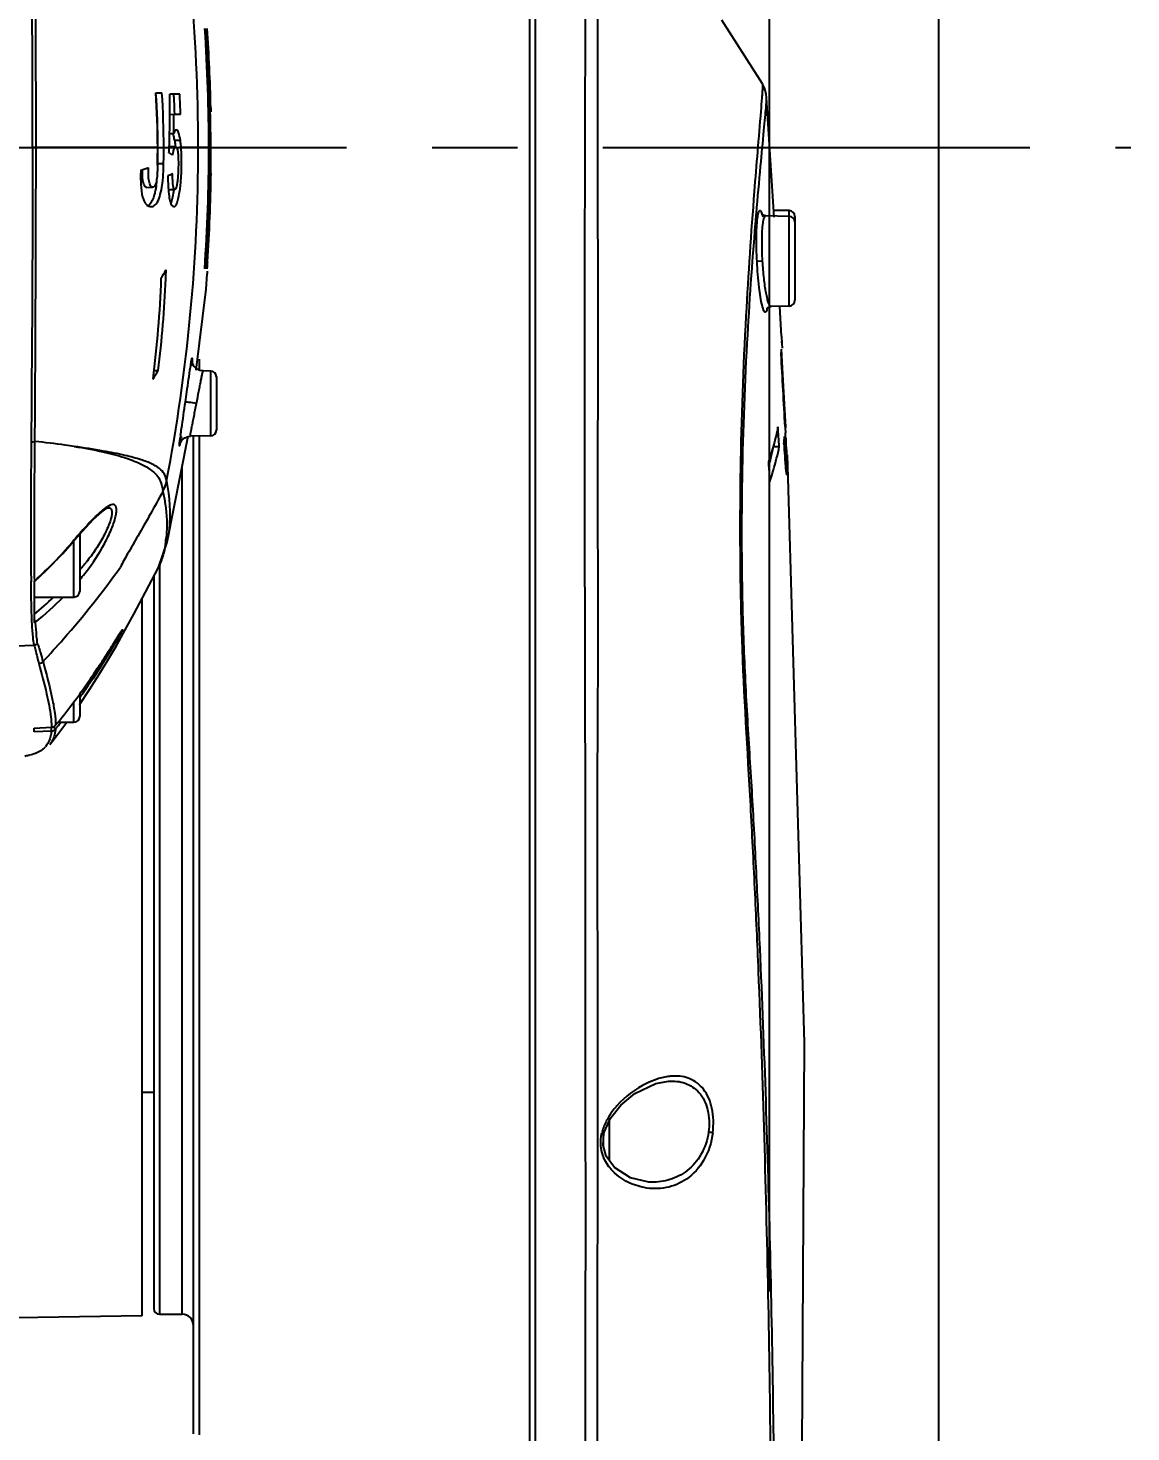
# Model space of a CAD drawing. Header units: millimetres. Extents: x 5828 to 6704, y 123 to 421.
# Drawn here: x 6466.3 to 6471.14, y 273.13 to 279.3 of the extents above; entities that cross this region are included whole.
import ezdxf

# ---------------------------------------------------------------- set-up
doc = ezdxf.new("R2010")
doc.units = ezdxf.units.MM
doc.linetypes.add('CENTER', pattern=[0.6, 0.375, -0.075, 0.075, -0.075])
for name, color, linetype in [('中心线', 7, 'Continuous'), ('外形图', 7, 'Continuous'), ('尺寸标注', 7, 'Continuous')]:
    doc.layers.add(name, color=color, linetype=linetype)
doc.styles.add('微软雅黑', font='msyh.ttc', dxfattribs={"height": 1.5})
doc.dimstyles.new('尺寸标注_1_20比例', dxfattribs={"dimtxt": 1.5, "dimasz": 1.25, "dimexe": 0.5, "dimexo": 0.4, "dimgap": 0.5, "dimtad": 1, "dimdec": 1, "dimlfac": 20, "dimdsep": 46, "dimtxsty": '微软雅黑', "dimcen": 0.09, "dimadec": 0, "dimazin": 0, "dimtp": 0.01, "dimtm": 0.01, "dimtfac": 1, "dimtdec": 1, "dimtofl": 0, "dimtmove": 0, "dimatfit": 3, "dimfxl": 1, "dimtolj": 1, "dimarcsym": 0})

# ---------------------------------------------------------------- blocks, each defined once
blk = doc.blocks.new('*D1111')
at = {"layer": 'Defpoints', "color": 0}
for p in [(6469.5568, 284.2232), (6469.5568, 273.3504), (6458.0079, 273.142)]:
    blk.add_point(p, dxfattribs=at)
at = {"layer": '尺寸标注', "color": 0, "lineweight": -2}
for p, q in [((6458.0079, 273.542), (6458.0079, 284.7232)), ((6469.5568, 273.7504), (6469.5568, 284.7232)), ((6459.2579, 284.2232), (6468.3068, 284.2232))]:
    blk.add_line(p, q, dxfattribs=at)
at = {"layer": '尺寸标注', "color": 0}
for points in [[(6459.2579, 284.4315), (6459.2579, 284.0149), (6458.0079, 284.2232)], [(6468.3068, 284.0149), (6468.3068, 284.4315), (6469.5568, 284.2232)]]:
    blk.add_solid(points, dxfattribs=at)
at = {"layer": '尺寸标注', "color": 0, "insert": (6463.7824, 285.4984), "char_height": 1.5, "attachment_point": 5, "style": '微软雅黑'}
blk.add_mtext('\\A1;\\A1;230', dxfattribs=at)
blk = doc.blocks.new('*D1112')
at = {"layer": 'Defpoints', "color": 0}
for p in [(6470.3007, 287.7393), (6457.2558, 253.3357), (6470.3007, 253.3351)]:
    blk.add_point(p, dxfattribs=at)
at = {"layer": '尺寸标注', "color": 0, "lineweight": -2}
for p, q in [((6457.2558, 253.7357), (6457.2558, 288.2393)), ((6470.3007, 253.7351), (6470.3007, 288.2393)), ((6458.5058, 287.7393), (6469.0507, 287.7393))]:
    blk.add_line(p, q, dxfattribs=at)
at = {"layer": '尺寸标注', "color": 0}
for points in [[(6458.5058, 287.9476), (6458.5058, 287.5309), (6457.2558, 287.7393)], [(6469.0507, 287.5309), (6469.0507, 287.9476), (6470.3007, 287.7393)]]:
    blk.add_solid(points, dxfattribs=at)
at = {"layer": '尺寸标注', "color": 0, "insert": (6463.8528, 289.0144), "char_height": 1.5, "attachment_point": 5, "style": '微软雅黑'}
blk.add_mtext('\\A1;\\A1;260', dxfattribs=at)

msp = doc.modelspace()

# ---------------------------------------------------------------- linework, layer by layer
at = {"layer": '中心线', "linetype": 'CENTER', "ltscale": 5}
msp.add_line((6456.8255, 278.7753), (6471.1438, 278.7753), dxfattribs=at)
at = {"layer": '外形图', "color": 7, "linetype": 'Continuous'}
for p, q in [((6468.5032, 279.8882), (6468.5032, 264.477)), ((6468.5297, 274.5504), (6468.5294, 279.7079)), ((6468.5294, 278.6296), (6468.5294, 279.4503)), ((6469.5263, 279.0541), (6469.3474, 279.3338)), ((6467.0847, 279.2515), (6467.0868, 279.2515)), ((6469.5263, 279.0542), (6469.5263, 279.0541)), ((6466.8621, 279.015), (6466.8893, 279.015)), ((6466.9674, 279.0083), (6466.9236, 279.0083)), ((6469.5774, 278.4681), (6469.5443, 278.9924)), ((6467.1017, 278.9311), (6467.1016, 278.9341)), ((6467.1017, 278.9311), (6467.1016, 278.9341)), ((6467.1037, 278.9495), (6467.1041, 278.9311)), ((6467.1037, 278.9495), (6467.1039, 278.9311)), ((6466.9244, 278.9204), (6466.942, 278.9201)), ((6466.9712, 278.9201), (6466.942, 278.9201)), ((6466.9233, 278.836), (6466.9414, 278.8366)), ((6466.945, 278.8062), (6466.9703, 278.8065)), ((6466.8708, 278.7753), (6466.3217, 278.7753)), ((6466.8717, 278.7753), (6466.9214, 278.7753)), ((6466.95, 278.7772), (6466.9246, 278.7777)), ((6466.9377, 278.7755), (6466.9467, 278.7753)), ((6467.0954, 278.7753), (6466.9737, 278.7753)), ((6466.8709, 278.7038), (6466.8968, 278.7038)), ((6466.8223, 278.5993), (6466.8487, 278.5998)), ((6466.9207, 278.5901), (6466.9463, 278.5906)), ((6469.6437, 278.4972), (6469.5755, 278.4984)), ((6469.6437, 278.0784), (6469.6437, 278.4972)), ((6469.4991, 278.4792), (6469.4996, 278.4851)), ((6469.6437, 278.4722), (6469.5397, 278.4741)), ((6469.6682, 278.4722), (6469.6682, 278.1034)), ((6469.5266, 278.2753), (6469.5022, 278.274)), ((6467.0885, 278.231), (6467.0879, 278.2196)), ((6469.6437, 278.0784), (6469.5631, 278.077)), ((6469.6104, 277.9454), (6469.6022, 278.0757)), ((6469.6104, 277.9456), (6469.6116, 277.9135)), ((6469.6104, 277.9456), (6469.6104, 277.9454)), ((6469.6104, 277.9454), (6469.6116, 277.9135)), ((6469.616, 277.7783), (6469.6099, 277.8887)), ((6469.6121, 277.9072), (6469.6113, 277.9241)), ((6469.6116, 277.9135), (6469.6124, 277.8937)), ((6467.055, 277.7935), (6467.055, 277.8445)), ((6466.8536, 277.795), (6466.8736, 277.7949)), ((6467.1037, 277.7929), (6467.0705, 277.7935)), ((6467.1037, 277.5077), (6467.1037, 277.7929)), ((6467.1283, 277.7679), (6467.1283, 277.5327)), ((6469.628, 277.5492), (6469.6269, 277.5711)), ((6467.1037, 277.5077), (6467.0145, 277.5062)), ((6467.0283, 273.1253), (6467.0283, 277.5086)), ((6467.0549, 276.4675), (6467.0549, 277.5085)), ((6469.6244, 277.4845), (6469.6232, 277.5051)), ((6469.6254, 277.549), (6469.6257, 277.5429)), ((6469.6257, 277.5429), (6469.6268, 277.5215)), ((6469.6283, 277.5433), (6469.628, 277.5492)), ((6466.9131, 277.0417), (6467.003, 277.5)), ((6467.003, 277.5), (6467.0036, 277.5047)), ((6469.5748, 277.4612), (6469.5999, 277.4609)), ((6469.6232, 277.4286), (6469.629, 277.4287)), ((6469.7108, 274.8424), (6469.6362, 277.4255)), ((6466.9783, 273.6503), (6466.9783, 277.3739)), ((6466.6512, 277.1917), (6466.6533, 277.1923)), ((6466.6533, 277.1923), (6466.6533, 277.1923)), ((6466.4957, 277.0388), (6466.54, 277.0898)), ((6466.5283, 277.0764), (6466.5283, 276.8253)), ((6466.4958, 277.0413), (6466.4957, 277.0388)), ((6466.5033, 276.8003), (6466.5033, 277.0476)), ((6466.8737, 276.9296), (6466.913, 277.0416)), ((6466.913, 277.0416), (6466.913, 277.0416)), ((6466.8533, 276.8901), (6466.8533, 273.6753)), ((6466.8783, 276.9428), (6466.8783, 273.6503)), ((6466.315, 276.8648), (6466.315, 276.8699)), ((6466.3283, 276.87), (6466.3283, 276.6863)), ((6466.3283, 276.8673), (6466.3306, 276.8691)), ((6466.5284, 276.8771), (6466.5311, 276.8802)), ((6466.3158, 276.7995), (6466.3157, 276.8069)), ((6466.3283, 276.8003), (6466.5033, 276.8003)), ((6466.8033, 273.6442), (6466.8033, 276.7943)), ((6466.3348, 276.6863), (6466.3346, 276.6901)), ((6466.6908, 276.5891), (6466.7283, 276.6556)), ((6466.2043, 276.5839), (6466.3287, 276.5893)), ((6466.6554, 276.5617), (6466.6721, 276.5879)), ((6466.7021, 276.6356), (6466.7032, 276.6374)), ((6467.055, 273.121), (6467.0549, 276.4681)), ((6468.5297, 274.5503), (6468.5295, 276.4798)), ((6466.5545, 276.4109), (6466.5545, 276.4109)), ((6466.5597, 276.4031), (6466.5654, 276.4111)), ((6466.5598, 276.403), (6466.5654, 276.4111)), ((6466.5033, 276.2503), (6466.5033, 276.3404)), ((6466.5283, 276.3745), (6466.5283, 276.2753)), ((6466.5285, 276.3292), (6466.5719, 276.3942)), ((6466.5283, 276.3288), (6466.5285, 276.3292)), ((6466.3283, 276.2248), (6466.4046, 276.2284)), ((6466.3283, 276.2079), (6466.3283, 276.2248)), ((6466.4039, 276.2112), (6466.3283, 276.2079)), ((6466.4328, 276.1976), (6466.4723, 276.2503)), ((6466.433, 276.2503), (6466.5033, 276.2503)), ((6466.3974, 276.1531), (6466.4328, 276.1976)), ((6466.3999, 276.1563), (6466.3974, 276.1531)), ((6466.8033, 274.6253), (6466.8533, 274.6253)), ((6468.8028, 274.2753), (6468.8029, 274.6253)), ((6468.803, 274.2753), (6468.8035, 274.6254)), ((6468.5296, 269.6753), (6468.5297, 274.5503)), ((6468.7497, 274.3753), (6468.7496, 274.5254)), ((6468.7497, 274.4504), (6468.7496, 274.5153)), ((6468.8323, 274.4526), (6468.8591, 274.5119)), ((6468.8532, 274.4989), (6468.8532, 274.3269)), ((6468.8268, 274.3924), (6468.8303, 274.4447)), ((6468.8282, 274.3833), (6468.8282, 274.4447)), ((6468.8303, 274.4447), (6468.8323, 274.4526)), ((6468.8398, 274.3454), (6468.8268, 274.3924)), ((6468.8764, 274.2948), (6468.8398, 274.3454)), ((6469.0272, 274.2307), (6469.0267, 274.2307)), ((6469.0382, 274.2303), (6469.0272, 274.2307)), ((6466.8033, 273.6442), (6465.453, 273.6206)), ((6466.8783, 273.6503), (6466.9783, 273.6503))]:
    msp.add_line(p, q, dxfattribs=at)
for points in [[(6469.5443, 278.9924), (6469.5419, 279.0107), (6469.5345, 279.0366), (6469.5264, 279.0542)], [(6469.5397, 278.4741), (6469.5291, 278.4769), (6469.5239, 278.4812)], [(6467.0394, 277.7973), (6467.083, 278.1526), (6467.0878, 278.2196)], [(6469.5457, 278.0685), (6469.5451, 278.0668), (6469.5496, 278.0721), (6469.5631, 278.077)], [(6467.0705, 277.7934), (6467.0558, 277.7959), (6467.0419, 277.8031), (6467.0315, 277.8133), (6467.0252, 277.8245), (6467.0223, 277.8347), (6467.0217, 277.8404), (6467.0217, 277.8411)], [(6466.9684, 277.473), (6466.9683, 277.4725), (6466.9689, 277.4743), (6466.9718, 277.4805), (6466.9787, 277.4902), (6466.9897, 277.4991), (6467.004, 277.5049), (6467.0145, 277.5062)], [(6466.54, 277.0898), (6466.5895, 277.1424), (6466.6256, 277.1752), (6466.6481, 277.1903), (6466.6512, 277.1917)], [(6466.3306, 276.8691), (6466.3829, 276.9179), (6466.4528, 276.99), (6466.4957, 277.0388)], [(6466.7283, 276.6556), (6466.766, 276.7244), (6466.8048, 276.7971), (6466.8453, 276.8747), (6466.8738, 276.9298)], [(6466.6721, 276.5879), (6466.7051, 276.6404), (6466.7077, 276.6445), (6466.7099, 276.6479), (6466.7116, 276.6504), (6466.7128, 276.6522), (6466.7135, 276.6533)], [(6466.5719, 276.3942), (6466.6131, 276.4589), (6466.6526, 276.5237), (6466.6908, 276.5891)], [(6466.5545, 276.4109), (6466.5712, 276.4348), (6466.5906, 276.4632), (6466.6072, 276.4878), (6466.6212, 276.509), (6466.6337, 276.528), (6466.6554, 276.5617)], [(6469.4742, 265.8348), (6469.6822, 270.011), (6469.7108, 274.8424)], [(6468.8591, 274.5119), (6468.9046, 274.5686), (6468.9663, 274.6193), (6469.0573, 274.6638), (6469.1135, 274.6744)], [(6469.0267, 274.2307), (6468.946, 274.2494), (6468.8764, 274.2948)]]:
    msp.add_lwpolyline(points, dxfattribs=at)
for centre, radius, start, end in [((6459.2219, 278.7736), 7.827, 0.0121, 10.80432), ((6459.2813, 278.7753), 7.8141, 356.08557, 3.82727), ((6459.2835, 278.7753), 7.8142, 356.08576, 3.82727), ((6459.2913, 278.7753), 7.8133, 1.27791, 3.83329), ((6459.2924, 278.7753), 7.8133, 1.27792, 3.83331), ((6465.0023, 279.1109), 2.0893, 3.85872, 4.04869), ((6459.4879, 278.7379), 7.6163, 1.47622, 3.86624), ((6463.5268, 278.7743), 3.344, 0.01679, 4.12729), ((6463.4399, 278.772), 3.4318, 0.05497, 4.05265), ((6463.3533, 278.7743), 3.5442, 0.01602, 3.89392), ((6463.1293, 278.9263), 3.7951, 358.63759, 1.23848), ((6462.4823, 278.765), 4.4662, 2.74316, 3.11696), ((6462.5078, 278.772), 4.4659, 1.90055, 3.03306), ((6462.5618, 278.7689), 4.3866, 1.98131, 2.74219), ((6459.4899, 278.738), 7.6143, 0.28062, 1.45293), ((6463.0162, 278.9059), 3.9259, 358.9888, 0.20756), ((6463.346, 278.922), 3.5784, 357.65073, 358.62354), ((6466.6002, 278.7521), 0.3741, 6.88799, 8.35555), ((6245.9318, 279.0116), 220.4051, 359.602798, 359.938568), ((6463.5848, 278.7754), 3.286, 358.64019, 359.99817), ((6463.5904, 278.7754), 3.2813, 359.1664, 359.99774), ((6463.4185, 278.7754), 3.479, 358.82089, 359.99854), ((6459.2219, 278.7769), 7.827, 349.19803, 359.98791), ((6463.405, 278.9197), 3.5194, 357.27517, 357.64807), ((6466.7158, 278.4426), 0.3713, 53.58167, 56.56316), ((6466.3698, 278.7293), 0.5805, 4.74337, 4.99389), ((6466.999, 275.286), 3.4894, 90.41452, 90.55438), ((6466.5017, 278.7401), 0.4733, 5.62356, 6.89783), ((6466.4058, 278.7306), 0.5696, 4.49656, 5.63068), ((6459.2869, 278.7754), 7.8145, 356.08015, 359.99953), ((6466.5336, 279.5874), 0.9492, 286.07068, 288.26301), ((6463.986, 278.7661), 2.8856, 358.63493, 358.76258), ((6463.5363, 278.7761), 3.3355, 358.75843, 359.16849), ((6460.0268, 278.7309), 7.0773, 359.44709, 0.05526), ((6466.3817, 278.679), 0.4879, 351.68431, 355.01732), ((6459.4922, 278.7299), 7.6103, 356.55909, 359.49372), ((6459.292, 278.7753), 7.8137, 356.31438, 359.17328), ((6466.3095, 278.6778), 0.665, 352.08376, 354.06015), ((6469.6432, 278.4722), 0.025, 0, 89), ((6469.6432, 278.4472), 0.025, 0, 89), ((6466.1608, 278.6519), 0.8546, 327.97406, 330.93533), ((6462.519, 278.3784), 4.391, 357.64122, 358.15106), ((6469.6432, 278.1034), 0.025, 271, 0), ((6469.0958, 277.9216), 0.5152, 353.96769, 356.33246), ((6412.2062, 274.5873), 57.4955, 2.952716, 3.270586), ((6466.1149, 278.2509), 0.8852, 326.07082, 328.98915), ((6467.1033, 277.7679), 0.025, 0, 89), ((6411.7872, 274.6356), 57.9142, 2.905378, 3.110701), ((6470.2503, 277.0497), 3.3112, 171.99621, 172.18541), ((6467.1033, 277.5327), 0.025, 271, 0), ((6468.3686, 277.5981), 1.2581, 354.34222, 355.75959), ((6462.8603, 277.1742), 6.7755, 2.77144, 2.93824), ((6542.6022, 276.9661), 76.2887, 179.614365, 179.86387), ((6468.4189, 277.6961), 1.1796, 345.97516, 348.5131), ((6468.4419, 277.6955), 1.1816, 346.00859, 348.54727), ((6474.686, 277.7418), 5.0725, 183.02485, 183.63291), ((6468.3907, 277.7031), 1.2086, 344.20889, 345.97698), ((6468.3873, 277.7096), 1.2379, 341.06435, 345.98504), ((6466.7624, 277.3387), 0.1505, 330.62428, 349.02117), ((6466.7625, 277.3381), 0.1505, 330.60421, 349.01673), ((6487.8243, 277.1054), 21.5107, 179.88823, 180.63342), ((6468.0119, 275.7723), 1.9771, 137.6881, 138.9754), ((6465.1913, 278.1457), 1.7092, 311.80957, 319.74886), ((6468.084, 275.7091), 2.0729, 139.88805, 140.00958), ((6468.0808, 275.7118), 2.0688, 138.96478, 139.88888), ((6466.4277, 277.106), 0.4828, 351.2829, 355.27332), ((6465.975, 277.4249), 0.7491, 319.684, 320.92437), ((6465.9836, 277.4176), 0.7378, 317.60199, 319.68645), ((6466.0132, 277.3348), 0.6891, 319.11938, 321.92581), ((6466.0777, 277.2797), 0.6043, 318.62501, 319.06884), ((6465.2389, 278.0356), 1.7051, 309.70814, 313.55889), ((6465.2895, 277.9702), 1.6525, 309.22903, 314.92344), ((6466.5033, 276.8253), 0.025, 270, 0), ((6463.0284, 278.8765), 4.3028, 326.23411, 327.25315), ((6463.3553, 278.6586), 3.9099, 324.9093, 326.22691), ((6464.1698, 278.0854), 2.9139, 324.04214, 324.92401), ((6464.2241, 278.0208), 2.8413, 324.57939, 325.29183), ((6464.1719, 278.0838), 2.9113, 320.63832, 324.0429), ((6464.2239, 278.0209), 2.8415, 324.19749, 324.5794), ((6466.5033, 276.2753), 0.025, 270, 0), ((6466.0357, 276.2184), 0.3687, 0.92081, 1.51572), ((6466.0906, 275.8508), 0.4968, 49.46778, 49.69905), ((6466.4026, 276.2363), 0.0251, 304.56365, 320.59666), ((6464.2256, 278.0197), 2.8394, 320.67658, 320.95625), ((6464.2253, 278.0198), 2.8397, 320.95625, 321.44937), ((6466.3123, 276.1982), 0.0861, 310.10685, 319.5065), ((6469.0418, 274.3925), 0.2276, 162.34947, 166.22874), ((6469.0327, 272.416), 2.0505, 82.27577, 82.80525), ((6469.013, 274.42), 0.2017, 217.03521, 219.05676), ((6469.0201, 274.4259), 0.211, 219.07198, 222.93528), ((6466.8783, 273.6753), 0.025, 180, 270), ((6466.9783, 273.6003), 0.05, 0, 90)]:
    msp.add_arc(centre, radius, start, end, dxfattribs=at)
for points, knots in [([(6466.3217, 278.7753), (6466.3218, 278.8903), (6466.3209, 279.3222), (6466.3173, 279.7541), (6466.3152, 280.071)], [0, 0, 0, 0, 0.266267, 1, 1, 1, 1]), ([(6466.3368, 278.7753), (6466.3368, 278.89), (6466.3364, 279.3205), (6466.3336, 279.7511), (6466.3316, 280.0669)], [0, 0, 0, 0, 0.266327, 1, 1, 1, 1]), ([(6468.7496, 274.5254), (6468.7492, 274.7513), (6468.7484, 275.2031), (6468.7493, 276.1118), (6468.7458, 277.0163), (6468.7466, 277.8981), (6468.7467, 278.497), (6468.7479, 279.0107), (6468.7494, 279.3214), (6468.7497, 279.4581)], [0, 0, 0, 0, 0.137437, 0.274738, 0.552656, 0.687583, 0.811031, 0.91688, 1, 1, 1, 1]), ([(6468.8035, 274.6254), (6468.8038, 274.8419), (6468.8031, 275.2747), (6468.8003, 275.8158), (6468.8036, 276.2501), (6468.805, 276.6881), (6468.803, 277.2305), (6468.8048, 277.8594), (6468.8036, 278.5753), (6468.8037, 279.0783), (6468.8036, 279.3851)], [0, 0, 0, 0, 0.136465, 0.272783, 0.341073, 0.410175, 0.548828, 0.682972, 0.806578, 1, 1, 1, 1]), ([(6467.0832, 279.2961), (6467.0835, 279.2961), (6467.0832, 279.2943), (6467.0838, 279.2926), (6467.0839, 279.2887), (6467.0844, 279.2842), (6467.0848, 279.2788), (6467.0855, 279.2701), (6467.086, 279.2632), (6467.0863, 279.2584)], [0, 0, 0, 0, 0.024266, 0.089206, 0.186168, 0.308807, 0.452957, 0.616199, 1, 1, 1, 1]), ([(6469.5263, 279.0541), (6469.5269, 279.0529), (6469.5265, 279.0484), (6469.5267, 279.0396), (6469.5257, 279.0253), (6469.525, 279.0142), (6469.5245, 279.0077)], [0, 0, 0, 0, 0.083187, 0.277487, 0.583297, 1, 1, 1, 1]), ([(6469.4996, 278.4851), (6469.5055, 278.5544), (6469.5163, 278.6759), (6469.5297, 278.8164), (6469.5376, 278.9021), (6469.5416, 278.9451), (6469.5435, 278.9736), (6469.5447, 278.9878), (6469.5443, 278.9924)], [0, 0, 0, 0, 0.409755, 0.718308, 0.831561, 0.916497, 0.972738, 1, 1, 1, 1]), ([(6469.5245, 279.0077), (6469.5241, 279.0026), (6469.5223, 278.978), (6469.5203, 278.9534), (6469.5187, 278.9339)], [0, 0, 0, 0, 0.206681, 1, 1, 1, 1]), ([(6467.1014, 278.7753), (6467.1014, 278.7883), (6467.1008, 278.8207), (6467.1014, 278.8726), (6467.1002, 278.9115), (6467.0998, 278.931)], [0, 0, 0, 0, 0.250001, 0.625005, 1, 1, 1, 1]), ([(6469.5187, 278.9339), (6469.509, 278.8163), (6469.4836, 278.5172), (6469.4481, 277.9916), (6469.428, 277.4605), (6469.4264, 276.9867), (6469.435, 276.4957), (6469.4675, 276.007), (6469.4915, 275.521), (6469.5135, 275.0352), (6469.5345, 274.4259), (6469.5523, 273.6927), (6469.5627, 272.9569), (6469.5668, 271.9719), (6469.5592, 270.7365), (6469.5236, 269.2509), (6469.4825, 268.2593), (6469.4559, 267.7632)], [0, 0, 0, 0, 0.031665, 0.080547, 0.141381, 0.174272, 0.207688, 0.273157, 0.305696, 0.338287, 0.403681, 0.469299, 0.535135, 0.60117, 0.733669, 0.866674, 1, 1, 1, 1]), ([(6466.945, 278.8062), (6466.9446, 278.8089), (6466.9431, 278.8183), (6466.9411, 278.8276), (6466.9391, 278.8341)], [0, 0, 0, 0, 0.285962, 1, 1, 1, 1]), ([(6466.9527, 278.8523), (6466.9503, 278.8522), (6466.945, 278.8465), (6466.9429, 278.8406), (6466.9414, 278.8366)], [0, 0, 0, 0, 0.354517, 1, 1, 1, 1]), ([(6466.945, 278.8062), (6466.9453, 278.8041), (6466.9465, 278.7954), (6466.9474, 278.7866), (6466.948, 278.7798)], [0, 0, 0, 0, 0.234266, 1, 1, 1, 1]), ([(6466.9703, 278.8065), (6466.9686, 278.8179), (6466.9656, 278.8329), (6466.9593, 278.8483), (6466.9546, 278.8523), (6466.9527, 278.8523)], [0, 0, 0, 0, 0.682874, 0.883645, 1, 1, 1, 1]), ([(6466.3217, 278.7753), (6466.3217, 278.6603), (6466.321, 278.2284), (6466.3174, 277.7965), (6466.3152, 277.4795)], [0, 0, 0, 0, 0.266255, 1, 1, 1, 1]), ([(6466.9214, 278.7758), (6466.9217, 278.7761), (6466.9225, 278.777), (6466.9238, 278.7777), (6466.9246, 278.7777)], [0, 0, 0, 0, 0.303061, 1, 1, 1, 1]), ([(6466.9362, 278.7414), (6466.9365, 278.7428), (6466.9376, 278.7482), (6466.9387, 278.7536), (6466.9397, 278.7576)], [0, 0, 0, 0, 0.266321, 1, 1, 1, 1]), ([(6466.9397, 278.7576), (6466.94, 278.7586), (6466.941, 278.7624), (6466.9422, 278.7662), (6466.9432, 278.7689)], [0, 0, 0, 0, 0.27831, 1, 1, 1, 1]), ([(6466.9432, 278.7689), (6466.9435, 278.7696), (6466.9445, 278.7718), (6466.9456, 278.774), (6466.9467, 278.7753)], [0, 0, 0, 0, 0.298452, 1, 1, 1, 1]), ([(6466.96, 278.7449), (6466.9614, 278.7295), (6466.9619, 278.6978), (6466.9606, 278.6585), (6466.9581, 278.6285), (6466.9551, 278.6095), (6466.9523, 278.5978), (6466.9483, 278.5906), (6466.9462, 278.5906)], [0, 0, 0, 0, 0.296058, 0.603683, 0.74978, 0.874516, 0.960442, 1, 1, 1, 1]), ([(6466.9467, 278.7753), (6466.947, 278.7756), (6466.9478, 278.7765), (6466.9491, 278.7773), (6466.95, 278.7772)], [0, 0, 0, 0, 0.30523, 1, 1, 1, 1]), ([(6466.95, 278.7772), (6466.9509, 278.7772), (6466.952, 278.7765), (6466.9528, 278.7756), (6466.9531, 278.7753)], [0, 0, 0, 0, 0.692868, 1, 1, 1, 1]), ([(6466.9531, 278.7753), (6466.9535, 278.7747), (6466.9554, 278.7713), (6466.9564, 278.7674), (6466.9571, 278.7643)], [0, 0, 0, 0, 0.17938, 1, 1, 1, 1]), ([(6466.9571, 278.7643), (6466.9574, 278.7629), (6466.9587, 278.7565), (6466.9595, 278.75), (6466.96, 278.7449)], [0, 0, 0, 0, 0.21676, 1, 1, 1, 1]), ([(6466.9709, 278.609), (6466.9738, 278.6367), (6466.9768, 278.6922), (6466.9759, 278.7478), (6466.9737, 278.7753)], [0, 0, 0, 0, 0.502318, 1, 1, 1, 1]), ([(6466.8487, 278.5998), (6466.8449, 278.5997), (6466.8395, 278.6062), (6466.8356, 278.6156), (6466.8312, 278.6317), (6466.8302, 278.6556), (6466.8309, 278.6756), (6466.8311, 278.686)], [0, 0, 0, 0, 0.123218, 0.221501, 0.346234, 0.661405, 1, 1, 1, 1]), ([(6466.8699, 278.6974), (6466.8694, 278.6755), (6466.869, 278.6444), (6466.8623, 278.6119), (6466.853, 278.5998), (6466.8487, 278.5998)], [0, 0, 0, 0, 0.635485, 0.876158, 1, 1, 1, 1]), ([(6466.8908, 278.6102), (6466.8919, 278.6177), (6466.8954, 278.6488), (6466.8963, 278.6801), (6466.8968, 278.7038)], [0, 0, 0, 0, 0.243939, 1, 1, 1, 1]), ([(6466.7964, 278.6753), (6466.7956, 278.6541), (6466.7957, 278.6143), (6466.8004, 278.5672), (6466.8109, 278.538), (6466.8197, 278.524), (6466.8301, 278.5164), (6466.8375, 278.515), (6466.8409, 278.515)], [0, 0, 0, 0, 0.356631, 0.670977, 0.788703, 0.877184, 0.943405, 1, 1, 1, 1]), ([(6466.805, 278.6344), (6466.8047, 278.6363), (6466.804, 278.6442), (6466.8039, 278.6523), (6466.8039, 278.6584)], [0, 0, 0, 0, 0.238844, 1, 1, 1, 1]), ([(6466.8223, 278.5994), (6466.8176, 278.5994), (6466.8113, 278.6082), (6466.8073, 278.6204), (6466.8055, 278.6294), (6466.805, 278.6344)], [0, 0, 0, 0, 0.341808, 0.631895, 1, 1, 1, 1]), ([(6466.9358, 278.6595), (6466.9343, 278.6587), (6466.9276, 278.6553), (6466.9209, 278.6521), (6466.9158, 278.6498)], [0, 0, 0, 0, 0.240488, 1, 1, 1, 1]), ([(6466.9158, 278.6498), (6466.9158, 278.6453), (6466.9158, 278.628), (6466.9164, 278.6107), (6466.9172, 278.5979)], [0, 0, 0, 0, 0.257663, 1, 1, 1, 1]), ([(6466.9388, 278.608), (6466.9382, 278.6116), (6466.9361, 278.6287), (6466.9358, 278.646), (6466.9358, 278.6595)], [0, 0, 0, 0, 0.212489, 1, 1, 1, 1]), ([(6466.8409, 278.515), (6466.8461, 278.5149), (6466.859, 278.5188), (6466.8734, 278.539), (6466.884, 278.5704), (6466.8888, 278.5958), (6466.8908, 278.6102)], [0, 0, 0, 0, 0.136667, 0.326969, 0.620349, 1, 1, 1, 1]), ([(6466.8602, 278.5842), (6466.8594, 278.5808), (6466.8565, 278.5682), (6466.8528, 278.5557), (6466.8491, 278.5471)], [0, 0, 0, 0, 0.274748, 1, 1, 1, 1]), ([(6466.8645, 278.6084), (6466.8636, 278.6023), (6466.8622, 278.5942), (6466.8606, 278.5862), (6466.8602, 278.5842)], [0, 0, 0, 0, 0.757673, 1, 1, 1, 1]), ([(6466.9172, 278.5979), (6466.9179, 278.5858), (6466.9196, 278.5645), (6466.925, 278.538), (6466.9308, 278.5214), (6466.9383, 278.5149), (6466.9414, 278.5149)], [0, 0, 0, 0, 0.407168, 0.711083, 0.897553, 1, 1, 1, 1]), ([(6466.9311, 278.5338), (6466.934, 278.5415), (6466.9386, 278.56), (6466.9416, 278.5787), (6466.9431, 278.5893)], [0, 0, 0, 0, 0.434043, 1, 1, 1, 1]), ([(6466.9462, 278.5906), (6466.9442, 278.5905), (6466.9403, 278.598), (6466.9395, 278.6036), (6466.9388, 278.608)], [0, 0, 0, 0, 0.312337, 1, 1, 1, 1]), ([(6466.9414, 278.5149), (6466.9442, 278.5148), (6466.9514, 278.52), (6466.9576, 278.5345), (6466.9637, 278.5573), (6466.9667, 278.5757), (6466.9682, 278.5862)], [0, 0, 0, 0, 0.106617, 0.294104, 0.597986, 1, 1, 1, 1]), ([(6466.8491, 278.5471), (6466.8477, 278.5435), (6466.8426, 278.5328), (6466.8348, 278.5226), (6466.8277, 278.5187)], [0, 0, 0, 0, 0.319063, 1, 1, 1, 1]), ([(6469.5044, 278.4638), (6469.5055, 278.472), (6469.5072, 278.4829), (6469.5108, 278.4937), (6469.5141, 278.4984), (6469.5189, 278.4962), (6469.5213, 278.4904), (6469.5246, 278.4817), (6469.5263, 278.4745), (6469.5273, 278.4703)], [0, 0, 0, 0, 0.368288, 0.474921, 0.534732, 0.583047, 0.670847, 0.809735, 1, 1, 1, 1]), ([(6469.469, 267.7635), (6469.4952, 268.2209), (6469.5364, 269.1352), (6469.5725, 270.5054), (6469.5849, 271.8714), (6469.579, 273.006), (6469.5619, 273.9101), (6469.5429, 274.5849), (6469.5211, 275.1456), (6469.4995, 275.5928), (6469.4824, 275.9272), (6469.4602, 276.2626), (6469.4429, 276.6012), (6469.4354, 276.9421), (6469.4361, 277.3814), (6469.4541, 277.881), (6469.4813, 278.2666), (6469.4958, 278.441)], [0, 0, 0, 0, 0.128632, 0.256973, 0.384852, 0.512184, 0.575569, 0.638759, 0.701722, 0.73312, 0.764485, 0.795731, 0.827501, 0.859678, 0.891476, 0.950855, 1, 1, 1, 1]), ([(6469.5022, 278.274), (6469.5003, 278.3102), (6469.499, 278.3734), (6469.5011, 278.4369), (6469.5044, 278.4638)], [0, 0, 0, 0, 0.571566, 1, 1, 1, 1]), ([(6469.5266, 278.2753), (6469.5247, 278.3076), (6469.5233, 278.364), (6469.5255, 278.4207), (6469.5289, 278.4446)], [0, 0, 0, 0, 0.572424, 1, 1, 1, 1]), ([(6469.5289, 278.4446), (6469.53, 278.452), (6469.5313, 278.4608), (6469.5365, 278.4741), (6469.5397, 278.4741)], [0, 0, 0, 0, 0.703058, 1, 1, 1, 1]), ([(6467.0888, 278.2731), (6467.0883, 278.2655), (6467.0881, 278.2548), (6467.0867, 278.2442), (6467.087, 278.2412)], [0, 0, 0, 0, 0.718553, 1, 1, 1, 1]), ([(6469.5257, 278.078), (6469.5188, 278.1048), (6469.5096, 278.1703), (6469.5042, 278.2359), (6469.5022, 278.274)], [0, 0, 0, 0, 0.420152, 1, 1, 1, 1]), ([(6469.5631, 278.077), (6469.5611, 278.0769), (6469.5564, 278.0827), (6469.5522, 278.0938), (6469.5468, 278.1122), (6469.5396, 278.1477), (6469.5319, 278.2029), (6469.528, 278.2499), (6469.5266, 278.2753)], [0, 0, 0, 0, 0.030145, 0.090823, 0.184039, 0.307242, 0.625496, 1, 1, 1, 1]), ([(6469.5309, 278.0612), (6469.5305, 278.0624), (6469.5285, 278.0679), (6469.5269, 278.0735), (6469.5257, 278.078)], [0, 0, 0, 0, 0.211484, 1, 1, 1, 1]), ([(6469.5458, 278.0643), (6469.5451, 278.061), (6469.5442, 278.0565), (6469.5396, 278.0494), (6469.5333, 278.0541), (6469.5321, 278.0584), (6469.5309, 278.0612)], [0, 0, 0, 0, 0.349069, 0.527088, 0.683408, 1, 1, 1, 1]), ([(6467.0146, 277.8099), (6467.0153, 277.8142), (6467.0165, 277.822), (6467.0181, 277.8324), (6467.0193, 277.8395), (6467.0202, 277.844), (6467.0207, 277.8463), (6467.0212, 277.848), (6467.0213, 277.8489), (6467.0218, 277.8495), (6467.022, 277.8486), (6467.022, 277.8477), (6467.022, 277.8457), (6467.0219, 277.8433), (6467.0218, 277.8414), (6467.0218, 277.8403)], [0, 0, 0, 0, 0.263805, 0.479367, 0.643391, 0.70526, 0.753468, 0.787881, 0.808447, 0.815831, 0.825339, 0.848282, 0.885063, 0.935662, 1, 1, 1, 1]), ([(6467.0218, 277.8403), (6467.0217, 277.8387), (6467.0211, 277.8299), (6467.0202, 277.8211), (6467.0196, 277.8141)], [0, 0, 0, 0, 0.191054, 1, 1, 1, 1]), ([(6466.9926, 277.6575), (6466.9947, 277.672), (6467.002, 277.7228), (6467.0092, 277.7737), (6467.0146, 277.8099)], [0, 0, 0, 0, 0.286177, 1, 1, 1, 1]), ([(6467.0412, 277.6503), (6467.0447, 277.6684), (6467.0498, 277.6948), (6467.0563, 277.7284), (6467.0605, 277.7499), (6467.064, 277.7675), (6467.0666, 277.7796), (6467.0683, 277.7867), (6467.0692, 277.7904), (6467.0699, 277.7921), (6467.0702, 277.7935), (6467.0705, 277.7935)], [0, 0, 0, 0, 0.379215, 0.551052, 0.702405, 0.827448, 0.920938, 0.954641, 0.979116, 0.994201, 1, 1, 1, 1]), ([(6466.9713, 277.5107), (6466.9727, 277.5209), (6466.9798, 277.5698), (6466.987, 277.6186), (6466.9926, 277.6575)], [0, 0, 0, 0, 0.206525, 1, 1, 1, 1]), ([(6467.0412, 277.6503), (6467.0298, 277.6519), (6467.0149, 277.6539), (6466.9988, 277.6567), (6466.9939, 277.6571), (6466.9926, 277.6575)], [0, 0, 0, 0, 0.700868, 0.91837, 1, 1, 1, 1]), ([(6467.0145, 277.5062), (6467.0142, 277.5062), (6467.0143, 277.5076), (6467.0144, 277.5093), (6467.0149, 277.513), (6467.016, 277.5202), (6467.0182, 277.5324), (6467.0216, 277.5502), (6467.0258, 277.5718), (6467.0324, 277.6056), (6467.0376, 277.6321), (6467.0412, 277.6503)], [0, 0, 0, 0, 0.004986, 0.019392, 0.043465, 0.076902, 0.17037, 0.295788, 0.447726, 0.620249, 1, 1, 1, 1]), ([(6469.5943, 277.5473), (6469.5916, 277.5345), (6469.58, 277.4829), (6469.565, 277.432), (6469.5519, 277.3944)], [0, 0, 0, 0, 0.247132, 1, 1, 1, 1]), ([(6466.3316, 277.4837), (6466.3305, 277.483), (6466.3253, 277.4806), (6466.3196, 277.4796), (6466.3152, 277.4795)], [0, 0, 0, 0, 0.230464, 1, 1, 1, 1]), ([(6466.3307, 276.8717), (6466.3296, 276.9615), (6466.3294, 277.1655), (6466.3307, 277.3695), (6466.3316, 277.4837)], [0, 0, 0, 0, 0.440345, 1, 1, 1, 1]), ([(6466.5044, 277.4617), (6466.4912, 277.4637), (6466.4337, 277.4719), (6466.3761, 277.4788), (6466.3316, 277.4837)], [0, 0, 0, 0, 0.229309, 1, 1, 1, 1]), ([(6466.5044, 277.4617), (6466.5466, 277.4551), (6466.6208, 277.4416), (6466.7172, 277.4166), (6466.787, 277.3909), (6466.835, 277.3648), (6466.8659, 277.3387), (6466.8867, 277.3059), (6466.8907, 277.2803), (6466.8936, 277.2649)], [0, 0, 0, 0, 0.275605, 0.485741, 0.641145, 0.754135, 0.836301, 0.899156, 1, 1, 1, 1]), ([(6466.9101, 277.3101), (6466.9075, 277.3234), (6466.8959, 277.357), (6466.8493, 277.3848), (6466.7921, 277.4059), (6466.7201, 277.4248), (6466.6221, 277.4442), (6466.547, 277.4558), (6466.5044, 277.4617)], [0, 0, 0, 0, 0.089951, 0.224265, 0.338059, 0.497625, 0.714945, 1, 1, 1, 1]), ([(6466.968, 277.4707), (6466.9677, 277.4693), (6466.9673, 277.4675), (6466.9665, 277.4655), (6466.9664, 277.4648), (6466.9659, 277.4645), (6466.9659, 277.4654), (6466.9658, 277.4662), (6466.966, 277.4689), (6466.9664, 277.4733), (6466.9677, 277.4841), (6466.9689, 277.4932), (6466.9698, 277.4999)], [0, 0, 0, 0, 0.101142, 0.131768, 0.149077, 0.154625, 0.166432, 0.19132, 0.229561, 0.345958, 0.514765, 1, 1, 1, 1]), ([(6466.9749, 277.5041), (6466.9742, 277.5005), (6466.972, 277.4893), (6466.9698, 277.4782), (6466.968, 277.4707)], [0, 0, 0, 0, 0.324676, 1, 1, 1, 1]), ([(6469.629, 277.4287), (6469.6286, 277.4286), (6469.6285, 277.4309), (6469.6279, 277.4334), (6469.6274, 277.4392), (6469.6265, 277.4492), (6469.6255, 277.4647), (6469.6248, 277.4776), (6469.6244, 277.4845)], [0, 0, 0, 0, 0.019462, 0.079106, 0.177601, 0.306939, 0.631147, 1, 1, 1, 1]), ([(6469.6278, 277.5018), (6469.6281, 277.4967), (6469.6289, 277.4777), (6469.6297, 277.4586), (6469.6299, 277.4447)], [0, 0, 0, 0, 0.270481, 1, 1, 1, 1]), ([(6469.6299, 277.4447), (6469.6299, 277.441), (6469.6297, 277.4358), (6469.6297, 277.4304), (6469.6292, 277.429)], [0, 0, 0, 0, 0.708087, 1, 1, 1, 1]), ([(6469.6323, 277.3377), (6469.6331, 277.3377), (6469.6333, 277.3413), (6469.6341, 277.3453), (6469.6344, 277.354), (6469.6347, 277.3653), (6469.6346, 277.3808), (6469.634, 277.4086), (6469.6332, 277.4313), (6469.6326, 277.4475)], [0, 0, 0, 0, 0.019476, 0.06651, 0.138205, 0.241334, 0.381203, 0.557372, 1, 1, 1, 1]), ([(6469.6237, 277.4204), (6469.6244, 277.409), (6469.6258, 277.3887), (6469.6278, 277.3649), (6469.6294, 277.3506), (6469.6304, 277.3435), (6469.6313, 277.3401), (6469.6319, 277.3377), (6469.6323, 277.3377)], [0, 0, 0, 0, 0.409598, 0.735596, 0.853033, 0.934699, 0.982401, 1, 1, 1, 1]), ([(6469.6292, 277.429), (6469.6292, 277.4289), (6469.6292, 277.4288), (6469.6291, 277.4287), (6469.629, 277.4287)], [0, 0, 0, 0, 0.641848, 1, 1, 1, 1]), ([(6466.8937, 277.2643), (6466.8578, 277.1985), (6466.806, 277.1069), (6466.7425, 276.9965), (6466.7169, 276.9508), (6466.7068, 276.9311)], [0, 0, 0, 0, 0.588705, 0.826375, 1, 1, 1, 1]), ([(6466.8937, 277.2642), (6466.8937, 277.2643), (6466.8936, 277.2646), (6466.8936, 277.2648), (6466.8935, 277.2649)], [0, 0, 0, 0, 0.507086, 1, 1, 1, 1]), ([(6466.8937, 277.2643), (6466.8976, 277.246), (6466.9094, 277.1807), (6466.9128, 277.1137), (6466.9088, 277.0662)], [0, 0, 0, 0, 0.28162, 1, 1, 1, 1]), ([(6466.9101, 277.3101), (6466.9102, 277.3099), (6466.9102, 277.3097), (6466.9103, 277.3095), (6466.9103, 277.3094)], [0, 0, 0, 0, 0.532471, 1, 1, 1, 1]), ([(6466.913, 277.0416), (6466.9172, 277.06), (6466.9315, 277.1487), (6466.9241, 277.24), (6466.9103, 277.3094)], [0, 0, 0, 0, 0.210416, 1, 1, 1, 1]), ([(6466.6863, 277.1542), (6466.6877, 277.1605), (6466.6899, 277.1718), (6466.6904, 277.1868), (6466.6884, 277.1983), (6466.679, 277.2086), (6466.6561, 277.2024), (6466.643, 277.1925), (6466.6343, 277.1858)], [0, 0, 0, 0, 0.182511, 0.324588, 0.428265, 0.506579, 0.690083, 1, 1, 1, 1]), ([(6466.6343, 277.1858), (6466.6203, 277.1749), (6466.5914, 277.1479), (6466.5644, 277.1192), (6466.5498, 277.1032)], [0, 0, 0, 0, 0.449955, 1, 1, 1, 1]), ([(6466.5557, 276.9098), (6466.5868, 276.9494), (6466.6274, 277.0115), (6466.6676, 277.0953), (6466.6819, 277.1356), (6466.6863, 277.1542)], [0, 0, 0, 0, 0.542114, 0.793746, 1, 1, 1, 1]), ([(6466.6694, 277.1648), (6466.668, 277.1502), (6466.6574, 277.1166), (6466.633, 277.0647), (6466.5988, 277.0081), (6466.5713, 276.9709), (6466.5566, 276.9527)], [0, 0, 0, 0, 0.18227, 0.42921, 0.709763, 1, 1, 1, 1]), ([(6466.6533, 277.1923), (6466.6571, 277.1925), (6466.6659, 277.1904), (6466.6687, 277.1819), (6466.6693, 277.1777)], [0, 0, 0, 0, 0.473085, 1, 1, 1, 1]), ([(6466.6693, 277.1777), (6466.6695, 277.1768), (6466.6699, 277.1725), (6466.6698, 277.1682), (6466.6694, 277.1648)], [0, 0, 0, 0, 0.222836, 1, 1, 1, 1]), ([(6466.9049, 277.0328), (6466.9045, 277.0301), (6466.9027, 277.0193), (6466.9005, 277.0085), (6466.8987, 277.0006)], [0, 0, 0, 0, 0.25759, 1, 1, 1, 1]), ([(6466.8987, 277.0006), (6466.8971, 276.9941), (6466.8907, 276.9699), (6466.8822, 276.9462), (6466.8738, 276.9298)], [0, 0, 0, 0, 0.267009, 1, 1, 1, 1]), ([(6466.3669, 276.5164), (6466.3976, 276.5494), (6466.5175, 276.6821), (6466.6292, 276.8222), (6466.7068, 276.9311)], [0, 0, 0, 0, 0.252431, 1, 1, 1, 1]), ([(6466.3157, 276.8069), (6466.3156, 276.8115), (6466.3154, 276.8308), (6466.3152, 276.8501), (6466.315, 276.8648)], [0, 0, 0, 0, 0.239941, 1, 1, 1, 1]), ([(6466.3307, 276.8717), (6466.3308, 276.8714), (6466.331, 276.8706), (6466.331, 276.8695), (6466.3306, 276.8691)], [0, 0, 0, 0, 0.343108, 1, 1, 1, 1]), ([(6466.5311, 276.8802), (6466.5312, 276.8808), (6466.5309, 276.8834), (6466.5295, 276.8857), (6466.5284, 276.8875)], [0, 0, 0, 0, 0.198838, 1, 1, 1, 1]), ([(6466.3193, 276.6823), (6466.3188, 276.6907), (6466.3168, 276.7298), (6466.3162, 276.7689), (6466.3158, 276.7995)], [0, 0, 0, 0, 0.215638, 1, 1, 1, 1]), ([(6466.3287, 276.5893), (6466.3262, 276.6003), (6466.3229, 276.6315), (6466.3204, 276.6625), (6466.3193, 276.6823)], [0, 0, 0, 0, 0.363579, 1, 1, 1, 1]), ([(6466.3346, 276.6901), (6466.3346, 276.6907), (6466.3344, 276.6939), (6466.333, 276.6968), (6466.3318, 276.699)], [0, 0, 0, 0, 0.190652, 1, 1, 1, 1]), ([(6466.3437, 276.5952), (6466.3413, 276.606), (6466.3384, 276.6366), (6466.3362, 276.667), (6466.3348, 276.6863)], [0, 0, 0, 0, 0.364546, 1, 1, 1, 1]), ([(6466.7032, 276.6374), (6466.7042, 276.639), (6466.7074, 276.644), (6466.7106, 276.6491), (6466.7129, 276.6525)], [0, 0, 0, 0, 0.311212, 1, 1, 1, 1]), ([(6466.7129, 276.6525), (6466.7135, 276.6534), (6466.7147, 276.6547), (6466.7153, 276.6565), (6466.7166, 276.6569), (6466.7151, 276.6546), (6466.7145, 276.6526), (6466.7108, 276.6461), (6466.7082, 276.6411), (6466.7061, 276.6373)], [0, 0, 0, 0, 0.121335, 0.186899, 0.198884, 0.248396, 0.35498, 0.517345, 1, 1, 1, 1]), ([(6466.3287, 276.5893), (6466.3306, 276.5822), (6466.3374, 276.5551), (6466.3437, 276.5278), (6466.3491, 276.5078)], [0, 0, 0, 0, 0.260874, 1, 1, 1, 1]), ([(6466.3437, 276.5952), (6466.3451, 276.5918), (6466.3468, 276.5849), (6466.3498, 276.5747), (6466.3532, 276.5649), (6466.3588, 276.5454), (6466.3633, 276.5292), (6466.3669, 276.5164)], [0, 0, 0, 0, 0.132168, 0.260289, 0.387244, 0.51238, 1, 1, 1, 1]), ([(6466.7061, 276.6373), (6466.688, 276.6046), (6466.6427, 276.5281), (6466.5945, 276.4535), (6466.5654, 276.4111)], [0, 0, 0, 0, 0.421378, 1, 1, 1, 1]), ([(6466.6473, 276.5491), (6466.6529, 276.5577), (6466.6713, 276.5864), (6466.6893, 276.6154), (6466.7021, 276.6356)], [0, 0, 0, 0, 0.299524, 1, 1, 1, 1]), ([(6466.3491, 276.5078), (6466.3611, 276.4638), (6466.3819, 276.3863), (6466.398, 276.3075), (6466.402, 276.273)], [0, 0, 0, 0, 0.567462, 1, 1, 1, 1]), ([(6466.3674, 276.5169), (6466.3821, 276.4628), (6466.4022, 276.3876), (6466.4194, 276.2939), (6466.4226, 276.2547), (6466.4225, 276.2371)], [0, 0, 0, 0, 0.58908, 0.815164, 1, 1, 1, 1]), ([(6466.5654, 276.4111), (6466.5654, 276.4114), (6466.5644, 276.4119), (6466.5627, 276.4137), (6466.5604, 276.4152), (6466.5589, 276.4163)], [0, 0, 0, 0, 0.090947, 0.312439, 1, 1, 1, 1]), ([(6466.402, 276.273), (6466.4024, 276.269), (6466.404, 276.2542), (6466.4046, 276.2393), (6466.4046, 276.2284)], [0, 0, 0, 0, 0.266442, 1, 1, 1, 1]), ([(6466.4039, 276.2112), (6466.4037, 276.2088), (6466.4027, 276.1997), (6466.401, 276.1907), (6466.3992, 276.1841)], [0, 0, 0, 0, 0.260545, 1, 1, 1, 1]), ([(6466.4039, 276.2112), (6466.4042, 276.2115), (6466.4041, 276.213), (6466.4045, 276.2154), (6466.4044, 276.2195), (6466.4044, 276.2226), (6466.4044, 276.2243)], [0, 0, 0, 0, 0.085673, 0.289889, 0.601382, 1, 1, 1, 1]), ([(6466.4222, 276.2206), (6466.4219, 276.2168), (6466.4203, 276.2031), (6466.4168, 276.1895), (6466.4131, 276.1801)], [0, 0, 0, 0, 0.271447, 1, 1, 1, 1]), ([(6466.4221, 276.2203), (6466.4221, 276.2206), (6466.4209, 276.2214), (6466.4196, 276.223), (6466.4167, 276.2254), (6466.4146, 276.2273), (6466.4134, 276.2283)], [0, 0, 0, 0, 0.077824, 0.278731, 0.592383, 1, 1, 1, 1]), ([(6466.3992, 276.1841), (6466.3981, 276.1802), (6466.3933, 276.1652), (6466.3854, 276.1511), (6466.3778, 276.1423)], [0, 0, 0, 0, 0.259642, 1, 1, 1, 1]), ([(6466.4131, 276.1801), (6466.4122, 276.1779), (6466.4085, 276.1695), (6466.4038, 276.1616), (6466.3998, 276.1562)], [0, 0, 0, 0, 0.259484, 1, 1, 1, 1]), ([(6466.3087, 276.1056), (6466.3071, 276.1052), (6466.2998, 276.1034), (6466.2925, 276.1018), (6466.2868, 276.1007)], [0, 0, 0, 0, 0.230438, 1, 1, 1, 1]), ([(6466.3678, 276.1323), (6466.3646, 276.1296), (6466.3469, 276.1169), (6466.3257, 276.11), (6466.3087, 276.1056)], [0, 0, 0, 0, 0.192771, 1, 1, 1, 1]), ([(6469.0632, 274.683), (6469.0476, 274.678), (6468.9816, 274.6508), (6468.9228, 274.6063), (6468.8863, 274.5653)], [0, 0, 0, 0, 0.230095, 1, 1, 1, 1]), ([(6469.1362, 274.6966), (6469.1303, 274.6964), (6469.1055, 274.6946), (6469.0811, 274.6889), (6469.0632, 274.683)], [0, 0, 0, 0, 0.241259, 1, 1, 1, 1]), ([(6469.114, 274.6744), (6469.1383, 274.6757), (6469.1881, 274.6709), (6469.2548, 274.6263), (6469.2924, 274.5458), (6469.2941, 274.4831), (6469.2895, 274.4503)], [0, 0, 0, 0, 0.221517, 0.442102, 0.698276, 1, 1, 1, 1]), ([(6469.3082, 274.4478), (6469.3122, 274.4836), (6469.3116, 274.551), (6469.2761, 274.6385), (6469.211, 274.6902), (6469.1604, 274.6973), (6469.1362, 274.6966)], [0, 0, 0, 0, 0.31216, 0.574024, 0.790326, 1, 1, 1, 1]), ([(6468.8863, 274.5653), (6468.8825, 274.561), (6468.8672, 274.543), (6468.8536, 274.5234), (6468.845, 274.5077)], [0, 0, 0, 0, 0.245223, 1, 1, 1, 1]), ([(6468.8208, 274.4466), (6468.8223, 274.4463), (6468.8247, 274.4458), (6468.8279, 274.4449), (6468.8293, 274.445), (6468.8303, 274.4445), (6468.8303, 274.4447)], [0, 0, 0, 0, 0.46926, 0.783915, 0.951301, 1, 1, 1, 1]), ([(6469.3083, 274.4478), (6469.3029, 274.4052), (6469.2778, 274.3269), (6469.201, 274.2401), (6469.1045, 274.2), (6469.0381, 274.2009), (6469.0067, 274.2068)], [0, 0, 0, 0, 0.297797, 0.552153, 0.778159, 1, 1, 1, 1]), ([(6469.2895, 274.4503), (6469.2847, 274.4159), (6469.2634, 274.3517), (6469.2011, 274.2782), (6469.1222, 274.2374), (6469.0657, 274.2299), (6469.0382, 274.2303)], [0, 0, 0, 0, 0.285427, 0.540685, 0.77331, 1, 1, 1, 1]), ([(6468.7517, 269.6507), (6468.7516, 270.4405), (6468.7504, 271.6233), (6468.7487, 273.1982), (6468.7503, 273.9833), (6468.7498, 274.3754)], [0, 0, 0, 0, 0.501492, 0.751053, 1, 1, 1, 1]), ([(6468.8291, 274.3381), (6468.8274, 274.3421), (6468.8212, 274.3586), (6468.8175, 274.3761), (6468.8164, 274.3894)], [0, 0, 0, 0, 0.243933, 1, 1, 1, 1]), ([(6468.852, 274.2985), (6468.8451, 274.3076), (6468.837, 274.3206), (6468.8306, 274.3345), (6468.8291, 274.3381)], [0, 0, 0, 0, 0.743859, 1, 1, 1, 1]), ([(6468.8019, 269.7504), (6468.8022, 270.1292), (6468.8014, 270.8855), (6468.8027, 272.3938), (6468.8017, 273.5234), (6468.803, 274.2753)], [0, 0, 0, 0, 0.251114, 0.501436, 1, 1, 1, 1]), ([(6469.0067, 274.2068), (6468.994, 274.2092), (6468.942, 274.2229), (6468.8935, 274.2523), (6468.8657, 274.2822)], [0, 0, 0, 0, 0.240463, 1, 1, 1, 1])]:
    msp.add_open_spline(points, degree=3, knots=knots, dxfattribs=at)
for points in [[(6466.921, 278.7753), (6466.9266, 278.7757), (6466.9321, 278.7756), (6466.9377, 278.7755)], [(6466.9531, 278.7752), (6466.9571, 278.7751), (6466.9612, 278.7752), (6466.9652, 278.7752)], [(6467.1041, 278.7377), (6467.1041, 278.7503), (6467.1041, 278.7628), (6467.1041, 278.7753)], [(6466.8039, 278.6584), (6466.8039, 278.664), (6466.804, 278.6696), (6466.8041, 278.6751)], [(6466.9287, 278.5279), (6466.9296, 278.5298), (6466.9304, 278.5318), (6466.9311, 278.5338)], [(6469.4958, 278.441), (6469.4969, 278.4537), (6469.498, 278.4665), (6469.4991, 278.4792)], [(6466.8853, 278.1987), (6466.8802, 278.051), (6466.8673, 277.9035), (6466.8494, 277.7569)], [(6466.8736, 277.7949), (6466.8892, 277.9287), (6466.9008, 278.0631), (6466.9063, 278.1977)], [(6469.5999, 277.4609), (6469.5981, 277.4897), (6469.5962, 277.5185), (6469.5943, 277.5473)], [(6469.5519, 277.3944), (6469.5541, 277.3655), (6469.5562, 277.3367), (6469.5583, 277.3079)], [(6466.3307, 276.8717), (6466.33, 276.8711), (6466.3292, 276.8705), (6466.3282, 276.8701)], [(6466.3318, 276.699), (6466.3308, 276.7011), (6466.3296, 276.703), (6466.3283, 276.7049)], [(6466.3346, 276.6901), (6466.3327, 276.6885), (6466.3305, 276.6872), (6466.3283, 276.6862)], [(6466.3437, 276.5952), (6466.3396, 276.5917), (6466.3341, 276.5895), (6466.3287, 276.5893)], [(6466.3669, 276.5164), (6466.3626, 276.5114), (6466.3557, 276.5081), (6466.3491, 276.5078)], [(6466.4042, 276.2112), (6466.4087, 276.2115), (6466.4132, 276.2131), (6466.4169, 276.2156)], [(6466.4228, 276.2375), (6466.4186, 276.2323), (6466.4117, 276.2288), (6466.405, 276.2284)], [(6468.845, 274.5077), (6468.8369, 274.493), (6468.83, 274.4775), (6468.825, 274.4615)], [(6468.8164, 274.3894), (6468.8148, 274.4085), (6468.8165, 274.428), (6468.8208, 274.4466)]]:
    msp.add_open_spline(points, degree=3, dxfattribs=at)

# ---------------------------------------------------------------- dimensions: what is measured, and where the dimension line sits
at = {"layer": '尺寸标注'}
dim = msp.add_linear_dim(base=(6470.3007, 287.7393), p1=(6457.2558, 253.3357), p2=(6470.3007, 253.3351), text='\\A1;260', dimstyle='尺寸标注_1_20比例', override={"dimtxsty": '微软雅黑'}, dxfattribs=at)
dim.commit()
dim.dimension.update_dxf_attribs({"geometry": '*D1112', "text_midpoint": (6463.8528, 287.7393), "dimtype": 160})
dim = msp.add_linear_dim(base=(6469.5568, 284.2232), p1=(6458.0079, 273.142), p2=(6469.5568, 273.3504), text='\\A1;230', dimstyle='尺寸标注_1_20比例', override={"dimtxsty": '微软雅黑'}, dxfattribs=at)
dim.commit()
dim.dimension.update_dxf_attribs({"geometry": '*D1111', "text_midpoint": (6463.7824, 285.4984)})

doc.saveas('drawing.dxf')
